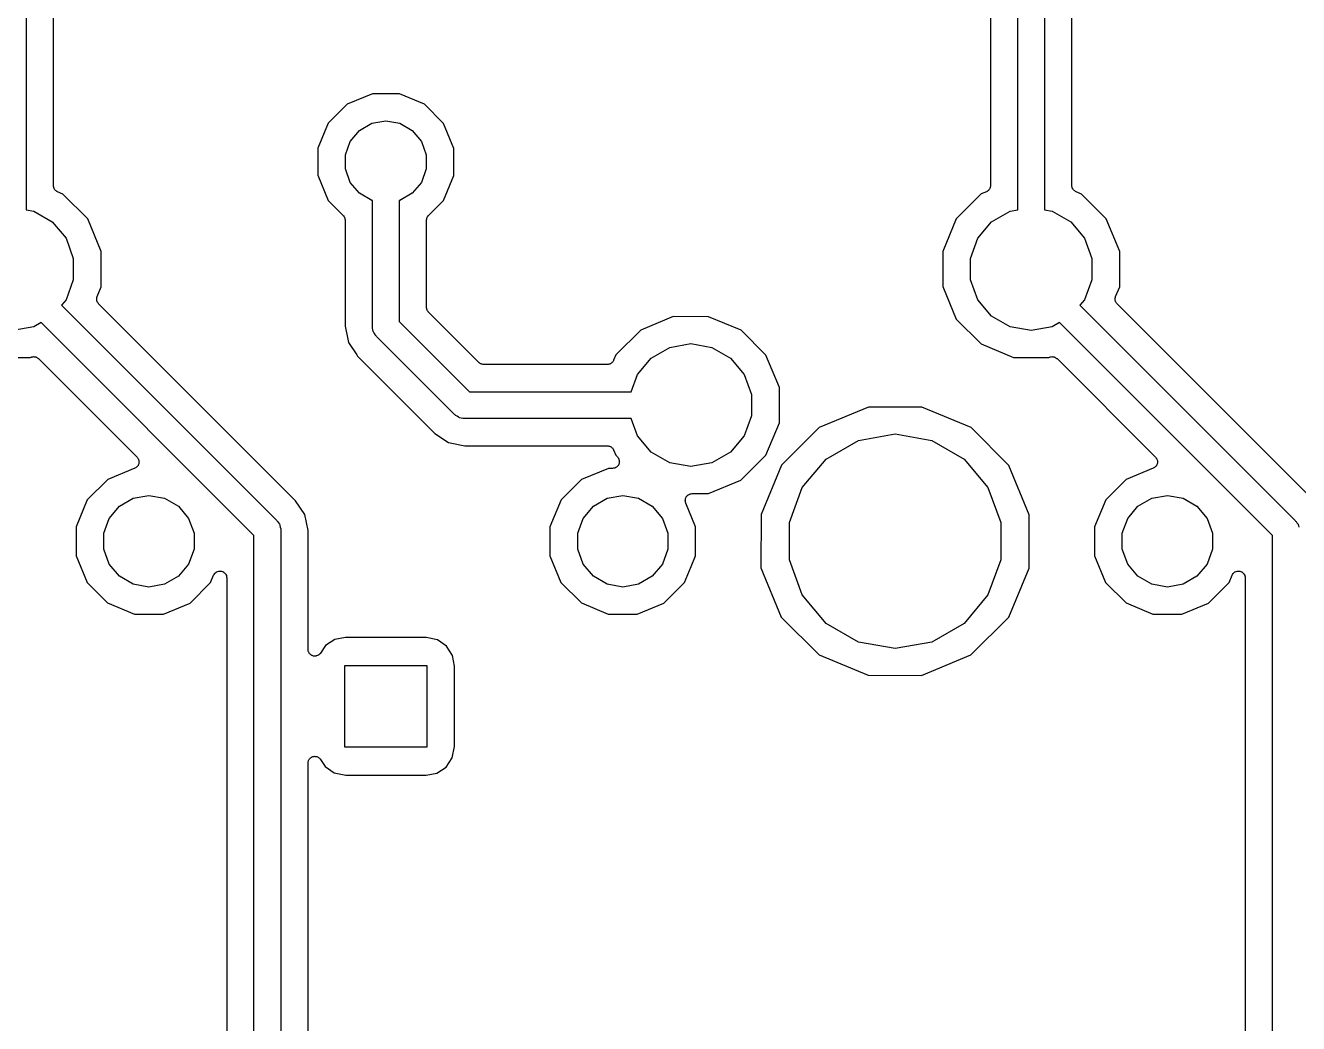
# Model space of a CAD drawing. Extents: x 30 to 169, y -146 to -30.
# Drawn here: x 90.28 to 114.03, y -88 to -69.38 of the extents above; entities that cross this region are included whole.
import ezdxf

# ---------------------------------------------------------------- set-up
doc = ezdxf.new("R2010")
doc.units = 0
doc.header["$MEASUREMENT"] = 0
doc.layers.add('BLACK', color=7, linetype='CONTINUOUS')

msp = doc.modelspace()

# ---------------------------------------------------------------- linework, layer by layer
at = {"layer": 'Black'}
for p, q in [((90.29, -62.04), (90.29, -72.8167)), ((90.798, -72.1967), (90.798, -62.0525)), ((108.79, -72.8167), (108.79, -62.1436)), ((109.29, -62.04), (109.29, -72.8167)), ((109.798, -70.0723), (109.798, -62.0525)), ((108.282, -66.3437), (108.282, -72.3619)), ((109.798, -72.1967), (109.798, -70.0723)), ((96.7485, -70.6498), (96.2815, -70.8427)), ((97.2537, -70.6502), (96.7485, -70.6498)), ((97.7203, -70.844), (97.2537, -70.6502)), ((96.2815, -70.8427), (95.924, -71.1997)), ((98.0773, -71.2015), (97.7203, -70.844)), ((95.924, -71.1997), (95.7302, -71.6663)), ((96.5083, -71.334), (96.7384, -71.2012)), ((96.7384, -71.2012), (97, -71.1551)), ((97, -71.1551), (97.2616, -71.2012)), ((97.2616, -71.2012), (97.4917, -71.334)), ((98.2702, -71.6685), (98.0773, -71.2015)), ((96.3376, -71.5375), (96.5083, -71.334)), ((97.4917, -71.334), (97.6624, -71.5375)), ((95.7302, -71.6663), (95.7298, -72.1715)), ((96.2467, -71.7872), (96.3376, -71.5375)), ((97.6624, -71.5375), (97.7533, -71.7872)), ((98.2698, -72.1737), (98.2702, -71.6685)), ((96.2467, -72.0528), (96.2467, -71.7872)), ((97.7533, -71.7872), (97.7533, -72.0528)), ((90.798, -72.3623), (90.798, -72.1967)), ((95.7298, -72.1715), (95.9227, -72.6385)), ((96.3376, -72.3025), (96.2467, -72.0528)), ((97.7533, -72.0528), (97.6624, -72.3025)), ((98.076, -72.6403), (98.2698, -72.1737)), ((109.798, -72.3623), (109.798, -72.1967)), ((90.7994, -72.3705), (90.798, -72.3623)), ((90.7991, -72.3788), (90.7994, -72.3705)), ((90.8032, -72.392), (90.7991, -72.3788)), ((90.8057, -72.4057), (90.8032, -72.392)), ((90.8098, -72.4129), (90.8057, -72.4057)), ((90.8123, -72.4208), (90.8098, -72.4129)), ((90.8208, -72.4319), (90.8123, -72.4208)), ((90.8277, -72.4439), (90.8208, -72.4319)), ((96.5083, -72.506), (96.3376, -72.3025)), ((97.6624, -72.3025), (97.4917, -72.506)), ((108.259, -72.4316), (108.252, -72.4435)), ((108.268, -72.4206), (108.259, -72.4316)), ((108.27, -72.4126), (108.268, -72.4206)), ((108.274, -72.4053), (108.27, -72.4126)), ((108.277, -72.3917), (108.274, -72.4053)), ((108.281, -72.3786), (108.277, -72.3917)), ((108.282, -72.3619), (108.281, -72.3702)), ((108.281, -72.3702), (108.281, -72.3786)), ((109.799, -72.3705), (109.798, -72.3623)), ((109.799, -72.3788), (109.799, -72.3705)), ((109.803, -72.392), (109.799, -72.3788)), ((109.806, -72.4057), (109.803, -72.392)), ((109.81, -72.4129), (109.806, -72.4057)), ((109.812, -72.4208), (109.81, -72.4129)), ((109.821, -72.4319), (109.812, -72.4208)), ((109.828, -72.4439), (109.821, -72.4319)), ((90.8341, -72.4493), (90.8277, -72.4439)), ((90.8391, -72.4559), (90.8341, -72.4493)), ((90.8508, -72.4633), (90.8391, -72.4559)), ((90.8615, -72.4723), (90.8508, -72.4633)), ((90.8693, -72.4751), (90.8615, -72.4723)), ((90.8763, -72.4796), (90.8693, -72.4751)), ((90.9764, -72.5212), (90.8763, -72.4796)), ((91.4405, -72.986), (90.9764, -72.5212)), ((95.9227, -72.6385), (96.2049, -72.9211)), ((96.7384, -72.6388), (96.5083, -72.506)), ((96.75, -72.6408), (96.7384, -72.6388)), ((96.75, -75), (96.75, -72.6408)), ((97.2616, -72.6388), (97.25, -72.6408)), ((97.25, -72.6408), (97.25, -74.8964)), ((97.4917, -72.506), (97.2616, -72.6388)), ((97.7953, -72.9206), (98.076, -72.6403)), ((108.106, -72.5195), (107.641, -72.9836)), ((108.203, -72.4793), (108.106, -72.5195)), ((108.211, -72.4747), (108.203, -72.4793)), ((108.218, -72.4719), (108.211, -72.4747)), ((108.229, -72.463), (108.218, -72.4719)), ((108.241, -72.4556), (108.229, -72.463)), ((108.246, -72.4489), (108.241, -72.4556)), ((108.252, -72.4435), (108.246, -72.4489)), ((109.834, -72.4493), (109.828, -72.4439)), ((109.839, -72.4559), (109.834, -72.4493)), ((109.851, -72.4633), (109.839, -72.4559)), ((109.861, -72.4723), (109.851, -72.4633)), ((109.869, -72.4751), (109.861, -72.4723)), ((109.876, -72.4796), (109.869, -72.4751)), ((109.976, -72.5212), (109.876, -72.4796)), ((110.44, -72.986), (109.976, -72.5212)), ((90.29, -72.8167), (90.4324, -72.8418)), ((90.4324, -72.8418), (90.7775, -73.0411)), ((108.302, -73.0411), (108.648, -72.8418)), ((108.648, -72.8418), (108.79, -72.8167)), ((109.29, -72.8167), (109.432, -72.8418)), ((109.432, -72.8418), (109.778, -73.0411)), ((90.7775, -73.0411), (91.0336, -73.3463)), ((91.6913, -73.593), (91.4405, -72.986)), ((96.2049, -72.9211), (96.2081, -72.9256)), ((96.2081, -72.9256), (96.2123, -72.9292)), ((96.2123, -72.9292), (96.2206, -72.9436)), ((96.2206, -72.9436), (96.2301, -72.9573)), ((96.2301, -72.9573), (96.2316, -72.9626)), ((96.2316, -72.9626), (96.2343, -72.9674)), ((96.2343, -72.9674), (96.2372, -72.9838)), ((96.2372, -72.9838), (96.2415, -72.9999)), ((96.2415, -72.9999), (96.241, -73.0054)), ((96.241, -73.0054), (96.242, -73.0108)), ((96.242, -73.0108), (96.242, -74.9875)), ((97.758, -73.0105), (97.759, -73.0049)), ((97.758, -74.6334), (97.758, -73.0105)), ((97.7585, -72.9993), (97.7628, -72.9833)), ((97.759, -73.0049), (97.7585, -72.9993)), ((97.7628, -72.9833), (97.7657, -72.967)), ((97.7657, -72.967), (97.7685, -72.9622)), ((97.7685, -72.9622), (97.7699, -72.9567)), ((97.7699, -72.9567), (97.7794, -72.9432)), ((97.7794, -72.9432), (97.7877, -72.9288)), ((97.7877, -72.9288), (97.792, -72.9252)), ((97.792, -72.9252), (97.7953, -72.9206)), ((107.641, -72.9836), (107.389, -73.5902)), ((108.046, -73.3463), (108.302, -73.0411)), ((109.778, -73.0411), (110.034, -73.3463)), ((110.691, -73.593), (110.44, -72.986)), ((91.0336, -73.3463), (91.1699, -73.7208)), ((107.91, -73.7208), (108.046, -73.3463)), ((110.034, -73.3463), (110.17, -73.7208)), ((91.6907, -74.2498), (91.6913, -73.593)), ((107.389, -73.5902), (107.389, -74.247)), ((110.691, -74.2498), (110.691, -73.593)), ((91.1699, -73.7208), (91.1699, -74.1192)), ((107.91, -74.1192), (107.91, -73.7208)), ((110.17, -73.7208), (110.17, -74.1192)), ((91.1699, -74.1192), (91.0336, -74.4937)), ((91.6151, -74.4321), (91.6907, -74.2498)), ((107.389, -74.247), (107.64, -74.854)), ((108.046, -74.4937), (107.91, -74.1192)), ((110.17, -74.1192), (110.034, -74.4937)), ((110.615, -74.4321), (110.691, -74.2498)), ((91.0336, -74.4937), (90.9486, -74.595)), ((91.6055, -74.4751), (91.6085, -74.4616)), ((91.6066, -74.4835), (91.6055, -74.4751)), ((91.6058, -74.4918), (91.6066, -74.4835)), ((91.6094, -74.5052), (91.6058, -74.4918)), ((91.6085, -74.4616), (91.6097, -74.4479)), ((91.6112, -74.5188), (91.6094, -74.5052)), ((91.6097, -74.4479), (91.6132, -74.4403)), ((91.6151, -74.5263), (91.6112, -74.5188)), ((91.6132, -74.4403), (91.6151, -74.4321)), ((91.6172, -74.5344), (91.6151, -74.5263)), ((91.6252, -74.5457), (91.6172, -74.5344)), ((91.6315, -74.558), (91.6252, -74.5457)), ((91.6377, -74.5637), (91.6315, -74.558)), ((91.6425, -74.5706), (91.6377, -74.5637)), ((95.3171, -78.2452), (91.6425, -74.5706)), ((108.302, -74.7989), (108.046, -74.4937)), ((110.034, -74.4937), (109.949, -74.595)), ((110.605, -74.4751), (110.608, -74.4616)), ((110.607, -74.4835), (110.605, -74.4751)), ((110.606, -74.4918), (110.607, -74.4835)), ((110.609, -74.5052), (110.606, -74.4918)), ((110.608, -74.4616), (110.61, -74.4479)), ((110.611, -74.5188), (110.609, -74.5052)), ((110.61, -74.4479), (110.613, -74.4403)), ((110.615, -74.5263), (110.611, -74.5188)), ((110.613, -74.4403), (110.615, -74.4321)), ((110.617, -74.5344), (110.615, -74.5263)), ((110.625, -74.5457), (110.617, -74.5344)), ((110.632, -74.558), (110.625, -74.5457)), ((110.638, -74.5637), (110.632, -74.558)), ((110.643, -74.5706), (110.638, -74.5637)), ((114.317, -78.2452), (110.643, -74.5706)), ((90.9486, -74.595), (94.9668, -78.6132)), ((97.759, -74.6389), (97.758, -74.6334)), ((97.7585, -74.6445), (97.759, -74.6389)), ((97.7628, -74.6605), (97.7585, -74.6445)), ((97.7657, -74.6769), (97.7628, -74.6605)), ((97.7685, -74.6817), (97.7657, -74.6769)), ((97.7699, -74.6871), (97.7685, -74.6817)), ((97.7794, -74.7007), (97.7699, -74.6871)), ((97.7877, -74.7151), (97.7794, -74.7007)), ((97.792, -74.7186), (97.7877, -74.7151)), ((97.7952, -74.7232), (97.792, -74.7186)), ((98.7368, -75.6648), (97.7952, -74.7232)), ((102.363, -74.8087), (101.756, -75.0595)), ((103.02, -74.8093), (102.363, -74.8087)), ((103.626, -75.0612), (103.02, -74.8093)), ((108.648, -74.9982), (108.302, -74.7989)), ((109.949, -74.595), (113.967, -78.6132)), ((90.4324, -74.9982), (90.04, -75.0674)), ((90.5669, -74.9205), (90.4324, -74.9982)), ((94.54, -78.8936), (90.5669, -74.9205)), ((96.242, -74.9875), (96.2904, -75.231)), ((96.7519, -75.0108), (96.75, -75)), ((96.751, -75.0218), (96.7519, -75.0108)), ((96.7594, -75.0533), (96.751, -75.0218)), ((97.25, -74.8964), (98.5636, -76.21)), ((107.64, -74.854), (108.104, -75.3188)), ((109.04, -75.0674), (108.648, -74.9982)), ((109.432, -74.9982), (109.04, -75.0674)), ((109.567, -74.9205), (109.432, -74.9982)), ((113.54, -78.8936), (109.567, -74.9205)), ((96.2904, -75.231), (96.302, -75.2891)), ((96.7651, -75.0855), (96.7594, -75.0533)), ((96.7706, -75.095), (96.7651, -75.0855)), ((96.7734, -75.1057), (96.7706, -75.095)), ((96.7922, -75.1324), (96.7734, -75.1057)), ((96.8085, -75.1607), (96.7922, -75.1324)), ((96.8169, -75.1678), (96.8085, -75.1607)), ((96.8232, -75.1768), (96.8169, -75.1678)), ((98.2832, -76.6368), (96.8232, -75.1768)), ((101.756, -75.0595), (101.291, -75.5236)), ((104.09, -75.526), (103.626, -75.0612)), ((96.302, -75.2891), (96.4587, -75.5237)), ((96.4587, -75.5237), (96.4729, -75.5448)), ((101.291, -75.5236), (101.25, -75.6237)), ((101.952, -75.5811), (102.298, -75.3818)), ((102.298, -75.3818), (102.69, -75.3126)), ((102.69, -75.3126), (103.082, -75.3818)), ((103.082, -75.3818), (103.428, -75.5811)), ((108.104, -75.3188), (108.71, -75.5707)), ((89.7102, -75.5707), (90.367, -75.5713)), ((90.367, -75.5713), (90.3823, -75.565)), ((90.3823, -75.565), (90.3904, -75.5632)), ((90.3904, -75.5632), (90.3979, -75.5597)), ((90.3979, -75.5597), (90.4117, -75.5585)), ((90.4117, -75.5585), (90.4253, -75.5555)), ((90.4253, -75.5555), (90.4336, -75.5565)), ((90.4336, -75.5565), (90.4418, -75.5558)), ((90.4418, -75.5558), (90.4553, -75.5594)), ((90.4553, -75.5594), (90.4691, -75.5613)), ((90.4691, -75.5613), (90.4764, -75.5651)), ((90.4764, -75.5651), (90.4844, -75.5672)), ((90.4844, -75.5672), (90.4958, -75.5752)), ((90.4958, -75.5752), (90.5082, -75.5817)), ((90.5082, -75.5817), (90.5138, -75.5878)), ((90.5138, -75.5878), (90.5206, -75.5925)), ((90.5206, -75.5925), (92.3589, -77.4309)), ((96.4729, -75.5448), (97.9152, -76.9871)), ((98.7414, -75.668), (98.7368, -75.6648)), ((98.7449, -75.6723), (98.7414, -75.668)), ((98.7593, -75.6806), (98.7449, -75.6723)), ((98.7729, -75.6901), (98.7593, -75.6806)), ((98.7783, -75.6915), (98.7729, -75.6901)), ((98.7831, -75.6943), (98.7783, -75.6915)), ((98.7995, -75.6972), (98.7831, -75.6943)), ((98.8155, -75.7015), (98.7995, -75.6972)), ((98.8211, -75.701), (98.8155, -75.7015)), ((98.8266, -75.702), (98.8211, -75.701)), ((101.132, -75.702), (98.8266, -75.702)), ((101.14, -75.7006), (101.132, -75.702)), ((101.149, -75.7009), (101.14, -75.7006)), ((101.162, -75.6968), (101.149, -75.7009)), ((101.176, -75.6943), (101.162, -75.6968)), ((101.183, -75.6902), (101.176, -75.6943)), ((101.191, -75.6877), (101.183, -75.6902)), ((101.202, -75.6792), (101.191, -75.6877)), ((101.214, -75.6723), (101.202, -75.6792)), ((101.219, -75.6659), (101.214, -75.6723)), ((101.226, -75.6609), (101.219, -75.6659)), ((101.233, -75.6492), (101.226, -75.6609)), ((101.242, -75.6385), (101.233, -75.6492)), ((101.245, -75.6307), (101.242, -75.6385)), ((101.25, -75.6237), (101.245, -75.6307)), ((101.696, -75.8863), (101.952, -75.5811)), ((103.428, -75.5811), (103.684, -75.8863)), ((104.341, -76.133), (104.09, -75.526)), ((108.71, -75.5707), (109.367, -75.5713)), ((109.367, -75.5713), (109.382, -75.565)), ((109.382, -75.565), (109.39, -75.5632)), ((109.39, -75.5632), (109.398, -75.5597)), ((109.398, -75.5597), (109.412, -75.5585)), ((109.412, -75.5585), (109.425, -75.5555)), ((109.425, -75.5555), (109.434, -75.5565)), ((109.434, -75.5565), (109.442, -75.5558)), ((109.442, -75.5558), (109.455, -75.5594)), ((109.455, -75.5594), (109.469, -75.5613)), ((109.469, -75.5613), (109.476, -75.5651)), ((109.476, -75.5651), (109.484, -75.5672)), ((109.484, -75.5672), (109.496, -75.5752)), ((109.496, -75.5752), (109.508, -75.5817)), ((109.508, -75.5817), (109.514, -75.5878)), ((109.514, -75.5878), (109.521, -75.5925)), ((109.521, -75.5925), (111.359, -77.4309)), ((101.579, -76.21), (101.696, -75.8863)), ((103.684, -75.8863), (103.82, -76.2608)), ((98.5636, -76.21), (101.579, -76.21)), ((104.341, -76.7898), (104.341, -76.133)), ((103.82, -76.2608), (103.82, -76.6592)), ((98.2922, -76.6431), (98.2832, -76.6368)), ((98.2993, -76.6515), (98.2922, -76.6431)), ((98.3276, -76.6678), (98.2993, -76.6515)), ((98.3543, -76.6866), (98.3276, -76.6678)), ((98.365, -76.6894), (98.3543, -76.6866)), ((98.3745, -76.6949), (98.365, -76.6894)), ((98.4067, -76.7006), (98.3745, -76.6949)), ((98.4382, -76.709), (98.4067, -76.7006)), ((98.4492, -76.7081), (98.4382, -76.709)), ((98.46, -76.71), (98.4492, -76.7081)), ((101.579, -76.71), (98.46, -76.71)), ((101.696, -77.0337), (101.579, -76.71)), ((103.82, -76.6592), (103.684, -77.0337)), ((106.005, -76.4977), (105.085, -76.8778)), ((107, -76.4985), (106.005, -76.4977)), ((107.919, -76.8802), (107, -76.4985)), ((104.089, -77.3964), (104.341, -76.7898)), ((105.085, -76.8778), (104.38, -77.5809)), ((108.622, -77.5846), (107.919, -76.8802)), ((97.9152, -76.9871), (98.1709, -77.158)), ((98.1709, -77.158), (98.2023, -77.1642)), ((98.2023, -77.1642), (98.2023, -77.1642)), ((98.2023, -77.1642), (98.4725, -77.218)), ((101.952, -77.3389), (101.696, -77.0337)), ((103.684, -77.0337), (103.428, -77.3389)), ((105.213, -77.4667), (105.815, -77.1192)), ((105.815, -77.1192), (106.5, -76.9985)), ((106.5, -76.9985), (107.185, -77.1192)), ((107.185, -77.1192), (107.787, -77.4667)), ((98.4725, -77.218), (101.132, -77.218)), ((101.132, -77.218), (101.14, -77.2195)), ((101.14, -77.2195), (101.149, -77.2191)), ((101.149, -77.2191), (101.162, -77.2233)), ((101.162, -77.2233), (101.175, -77.2257)), ((101.175, -77.2257), (101.183, -77.2299)), ((101.183, -77.2299), (101.191, -77.2324)), ((101.191, -77.2324), (101.202, -77.2408)), ((101.202, -77.2408), (101.214, -77.2477)), ((101.214, -77.2477), (101.219, -77.2542)), ((101.219, -77.2542), (101.226, -77.2593)), ((101.226, -77.2593), (101.233, -77.2709)), ((101.233, -77.2709), (101.242, -77.2815)), ((101.242, -77.2815), (101.245, -77.2894)), ((101.245, -77.2894), (101.249, -77.2965)), ((101.249, -77.2965), (101.29, -77.394)), ((101.29, -77.394), (101.32, -77.4242)), ((101.32, -77.4242), (101.329, -77.4378)), ((102.298, -77.5382), (101.952, -77.3389)), ((103.428, -77.3389), (103.082, -77.5382)), ((103.624, -77.8605), (104.089, -77.3964)), ((92.3176, -77.6381), (91.8113, -77.8473)), ((92.3294, -77.6306), (92.3176, -77.6381)), ((92.342, -77.6247), (92.3294, -77.6306)), ((92.3478, -77.6189), (92.342, -77.6247)), ((92.3548, -77.6144), (92.3478, -77.6189)), ((92.3633, -77.6034), (92.3548, -77.6144)), ((92.3589, -77.4309), (92.3669, -77.4423)), ((92.3732, -77.5935), (92.3633, -77.6034)), ((92.3669, -77.4423), (92.3763, -77.4526)), ((92.3767, -77.586), (92.3732, -77.5935)), ((92.3763, -77.4526), (92.3795, -77.4602)), ((92.3817, -77.5794), (92.3767, -77.586)), ((92.3795, -77.4602), (92.3842, -77.467)), ((92.3859, -77.5662), (92.3817, -77.5794)), ((92.3842, -77.467), (92.3878, -77.4805)), ((92.3918, -77.5536), (92.3859, -77.5662)), ((92.3878, -77.4805), (92.3931, -77.4933)), ((92.3925, -77.5453), (92.3918, -77.5536)), ((92.395, -77.5374), (92.3925, -77.5453)), ((92.3931, -77.4933), (92.3935, -77.5016)), ((92.3935, -77.5016), (92.3956, -77.5096)), ((92.3956, -77.5096), (92.3944, -77.5235)), ((92.3944, -77.5235), (92.395, -77.5374)), ((101.151, -77.6409), (100.651, -77.8473)), ((101.23, -77.6409), (101.151, -77.6409)), ((101.246, -77.6381), (101.23, -77.6409)), ((101.263, -77.6366), (101.246, -77.6381)), ((101.268, -77.6343), (101.263, -77.6366)), ((101.273, -77.6333), (101.268, -77.6343)), ((101.288, -77.625), (101.273, -77.6333)), ((101.303, -77.618), (101.288, -77.625)), ((101.307, -77.6141), (101.303, -77.618)), ((101.311, -77.6113), (101.307, -77.6141)), ((101.322, -77.5986), (101.311, -77.6113)), ((101.334, -77.5869), (101.322, -77.5986)), ((101.329, -77.4378), (101.34, -77.4505)), ((101.336, -77.5818), (101.334, -77.5869)), ((101.34, -77.5775), (101.336, -77.5818)), ((101.34, -77.4505), (101.342, -77.4558)), ((101.345, -77.5619), (101.34, -77.5775)), ((101.342, -77.4558), (101.345, -77.4604)), ((101.345, -77.4604), (101.349, -77.4764)), ((101.352, -77.5469), (101.345, -77.5619)), ((101.349, -77.4764), (101.355, -77.492)), ((101.353, -77.5413), (101.352, -77.5469)), ((101.355, -77.5361), (101.353, -77.5413)), ((101.355, -77.492), (101.355, -77.4976)), ((101.355, -77.4976), (101.356, -77.503)), ((101.356, -77.503), (101.355, -77.5195)), ((101.355, -77.5195), (101.355, -77.5361)), ((102.69, -77.6074), (102.298, -77.5382)), ((103.082, -77.5382), (102.69, -77.6074)), ((104.38, -77.5809), (103.999, -78.5002)), ((104.767, -77.9992), (105.213, -77.4667)), ((107.787, -77.4667), (108.233, -77.9992)), ((109.002, -78.5045), (108.622, -77.5846)), ((111.318, -77.6381), (110.811, -77.8473)), ((111.329, -77.6306), (111.318, -77.6381)), ((111.342, -77.6247), (111.329, -77.6306)), ((111.348, -77.6189), (111.342, -77.6247)), ((111.355, -77.6144), (111.348, -77.6189)), ((111.363, -77.6034), (111.355, -77.6144)), ((111.359, -77.4309), (111.367, -77.4423)), ((111.373, -77.5935), (111.363, -77.6034)), ((111.367, -77.4423), (111.376, -77.4526)), ((111.377, -77.586), (111.373, -77.5935)), ((111.376, -77.4526), (111.379, -77.4602)), ((111.382, -77.5794), (111.377, -77.586)), ((111.379, -77.4602), (111.384, -77.467)), ((111.386, -77.5662), (111.382, -77.5794)), ((111.384, -77.467), (111.388, -77.4805)), ((111.392, -77.5536), (111.386, -77.5662)), ((111.388, -77.4805), (111.393, -77.4933)), ((111.393, -77.5453), (111.392, -77.5536)), ((111.393, -77.4933), (111.393, -77.5016)), ((111.393, -77.5016), (111.396, -77.5096)), ((111.395, -77.5374), (111.393, -77.5453)), ((111.396, -77.5096), (111.394, -77.5235)), ((111.394, -77.5235), (111.395, -77.5374)), ((91.8113, -77.8473), (91.4287, -78.2292)), ((100.651, -77.8473), (100.269, -78.2292)), ((103.017, -78.1113), (103.624, -77.8605)), ((110.811, -77.8473), (110.429, -78.2292)), ((102.631, -78.1407), (102.639, -78.1365)), ((102.639, -78.1365), (102.645, -78.1308)), ((102.645, -78.1308), (102.658, -78.1256)), ((102.658, -78.1256), (102.67, -78.1186)), ((102.67, -78.1186), (102.678, -78.1172)), ((102.678, -78.1172), (102.686, -78.114)), ((102.686, -78.114), (102.699, -78.1134)), ((102.699, -78.1134), (102.713, -78.111)), ((102.713, -78.111), (103.017, -78.1113)), ((104.529, -78.6524), (104.767, -77.9992)), ((108.233, -77.9992), (108.471, -78.6524)), ((91.4287, -78.2292), (91.2213, -78.7285)), ((91.8403, -78.5729), (92.031, -78.3457)), ((92.031, -78.3457), (92.2879, -78.1974)), ((92.2879, -78.1974), (92.58, -78.1458)), ((92.58, -78.1458), (92.8721, -78.1974)), ((92.8721, -78.1974), (93.129, -78.3457)), ((93.129, -78.3457), (93.3197, -78.5729)), ((95.488, -78.5009), (95.3171, -78.2452)), ((100.269, -78.2292), (100.061, -78.7285)), ((100.68, -78.5729), (100.871, -78.3457)), ((100.871, -78.3457), (101.128, -78.1974)), ((101.128, -78.1974), (101.42, -78.1458)), ((101.42, -78.1458), (101.712, -78.1974)), ((101.712, -78.1974), (101.969, -78.3457)), ((101.969, -78.3457), (102.16, -78.5729)), ((102.586, -78.2434), (102.588, -78.2297)), ((102.588, -78.2516), (102.586, -78.2434)), ((102.588, -78.2159), (102.591, -78.208)), ((102.588, -78.2297), (102.588, -78.2159)), ((102.588, -78.26), (102.588, -78.2516)), ((102.593, -78.273), (102.588, -78.26)), ((102.591, -78.208), (102.592, -78.1997)), ((102.592, -78.1997), (102.598, -78.1874)), ((102.596, -78.2865), (102.593, -78.273)), ((102.779, -78.7309), (102.596, -78.2865)), ((102.598, -78.1874), (102.603, -78.1744)), ((102.603, -78.1744), (102.608, -78.168)), ((102.608, -78.168), (102.612, -78.1606)), ((102.612, -78.1606), (102.622, -78.1513)), ((102.622, -78.1513), (102.631, -78.1407)), ((110.429, -78.2292), (110.221, -78.7285)), ((110.84, -78.5729), (111.031, -78.3457)), ((111.031, -78.3457), (111.288, -78.1974)), ((111.288, -78.1974), (111.58, -78.1458)), ((111.58, -78.1458), (111.872, -78.1974)), ((111.872, -78.1974), (112.129, -78.3457)), ((112.129, -78.3457), (112.32, -78.5729)), ((91.7388, -78.8517), (91.8403, -78.5729)), ((93.3197, -78.5729), (93.4212, -78.8517)), ((95.548, -78.8025), (95.488, -78.5009)), ((100.579, -78.8517), (100.68, -78.5729)), ((102.16, -78.5729), (102.261, -78.8517)), ((103.999, -78.5002), (103.998, -79.4955)), ((109.001, -79.4998), (109.002, -78.5045)), ((110.739, -78.8517), (110.84, -78.5729)), ((112.32, -78.5729), (112.421, -78.8517)), ((91.2213, -78.7285), (91.2209, -79.2691)), ((94.9668, -78.6132), (94.9731, -78.6222)), ((94.9731, -78.6222), (94.9815, -78.6293)), ((94.9815, -78.6293), (94.9978, -78.6576)), ((94.9978, -78.6576), (95.0166, -78.6843)), ((95.0166, -78.6843), (95.0194, -78.695)), ((95.0194, -78.695), (95.0249, -78.7045)), ((95.0249, -78.7045), (95.0306, -78.7367)), ((95.0306, -78.7367), (95.039, -78.7682)), ((95.039, -78.7682), (95.0381, -78.7792)), ((95.0381, -78.7792), (95.04, -78.79)), ((95.04, -78.79), (95.04, -91.8167)), ((95.548, -81.0172), (95.548, -78.8025)), ((100.061, -78.7285), (100.061, -79.2691)), ((102.779, -79.2715), (102.779, -78.7309)), ((104.529, -79.3476), (104.529, -78.6524)), ((108.471, -78.6524), (108.471, -79.3476)), ((110.221, -78.7285), (110.221, -79.2691)), ((113.967, -78.6132), (113.973, -78.6222)), ((113.973, -78.6222), (113.982, -78.6293)), ((113.982, -78.6293), (113.998, -78.6576)), ((113.998, -78.6576), (114.017, -78.6843)), ((114.017, -78.6843), (114.019, -78.695)), ((114.019, -78.695), (114.025, -78.7045)), ((114.025, -78.7045), (114.031, -78.7367)), ((91.7388, -79.1483), (91.7388, -78.8517)), ((93.4212, -78.8517), (93.4212, -79.1483)), ((94.54, -91.8167), (94.54, -78.8936)), ((100.579, -79.1483), (100.579, -78.8517)), ((102.261, -78.8517), (102.261, -79.1483)), ((110.739, -79.1483), (110.739, -78.8517)), ((112.421, -78.8517), (112.421, -79.1483)), ((113.54, -91.8167), (113.54, -78.8936)), ((91.2209, -79.2691), (91.4273, -79.7687)), ((91.8403, -79.4271), (91.7388, -79.1483)), ((93.4212, -79.1483), (93.3197, -79.4271)), ((100.061, -79.2691), (100.267, -79.7687)), ((100.68, -79.4271), (100.579, -79.1483)), ((102.261, -79.1483), (102.16, -79.4271)), ((102.695, -79.4719), (102.779, -79.2715)), ((110.221, -79.2691), (110.427, -79.7687)), ((110.84, -79.4271), (110.739, -79.1483)), ((112.421, -79.1483), (112.32, -79.4271)), ((92.031, -79.6543), (91.8403, -79.4271)), ((93.3197, -79.4271), (93.129, -79.6543)), ((93.8648, -79.5652), (93.8829, -79.5587)), ((93.8829, -79.5587), (93.8858, -79.5587)), ((93.8858, -79.5587), (93.8885, -79.5578)), ((93.8885, -79.5578), (93.9078, -79.5587)), ((93.9078, -79.5587), (93.9271, -79.5587)), ((93.9271, -79.5587), (93.9297, -79.5596)), ((93.9297, -79.5596), (93.9326, -79.5598)), ((93.9326, -79.5598), (93.9504, -79.5672)), ((100.871, -79.6543), (100.68, -79.4271)), ((102.16, -79.4271), (101.969, -79.6543)), ((102.571, -79.7708), (102.695, -79.4719)), ((103.998, -79.4955), (104.378, -80.4154)), ((104.767, -80.0008), (104.529, -79.3476)), ((108.471, -79.3476), (108.233, -80.0008)), ((108.62, -80.4191), (109.001, -79.4998)), ((111.031, -79.6543), (110.84, -79.4271)), ((112.32, -79.4271), (112.129, -79.6543)), ((112.865, -79.5652), (112.883, -79.5587)), ((112.883, -79.5587), (112.886, -79.5587)), ((112.886, -79.5587), (112.889, -79.5578)), ((112.889, -79.5578), (112.908, -79.5587)), ((112.908, -79.5587), (112.927, -79.5587)), ((112.927, -79.5587), (112.93, -79.5596)), ((112.93, -79.5596), (112.933, -79.5598)), ((112.933, -79.5598), (112.95, -79.5672)), ((91.4273, -79.7687), (91.8092, -80.1513)), ((92.2879, -79.8026), (92.031, -79.6543)), ((93.129, -79.6543), (92.8721, -79.8026)), ((93.3487, -80.1527), (93.7313, -79.7708)), ((93.7313, -79.7708), (93.7877, -79.635)), ((93.7877, -79.635), (93.7981, -79.6188)), ((93.7981, -79.6188), (93.8077, -79.6021)), ((93.8077, -79.6021), (93.8099, -79.6003)), ((93.8099, -79.6003), (93.8114, -79.5978)), ((93.8114, -79.5978), (93.8267, -79.5861)), ((93.8267, -79.5861), (93.8415, -79.5737)), ((93.8415, -79.5737), (93.8442, -79.5728)), ((93.8442, -79.5728), (93.8465, -79.571)), ((93.8465, -79.571), (93.8648, -79.5652)), ((93.9504, -79.5672), (93.9685, -79.5737)), ((93.9685, -79.5737), (93.9707, -79.5756)), ((93.9707, -79.5756), (93.9733, -79.5767)), ((93.9733, -79.5767), (93.9875, -79.5897)), ((93.9875, -79.5897), (94.0023, -79.6021)), ((94.0023, -79.6021), (94.0037, -79.6046)), ((94.0037, -79.6046), (94.0058, -79.6065)), ((94.0058, -79.6065), (94.0147, -79.6236)), ((94.0147, -79.6236), (94.0243, -79.6403)), ((94.0243, -79.6403), (94.0248, -79.6431)), ((94.0248, -79.6431), (94.0262, -79.6456)), ((94.0262, -79.6456), (94.0287, -79.6648)), ((94.0287, -79.6648), (94.032, -79.6837)), ((94.032, -79.6837), (94.032, -91.3619)), ((100.267, -79.7687), (100.649, -80.1513)), ((101.128, -79.8026), (100.871, -79.6543)), ((101.969, -79.6543), (101.712, -79.8026)), ((102.189, -80.1527), (102.571, -79.7708)), ((110.427, -79.7687), (110.809, -80.1513)), ((111.288, -79.8026), (111.031, -79.6543)), ((112.129, -79.6543), (111.872, -79.8026)), ((112.349, -80.1527), (112.731, -79.7708)), ((112.731, -79.7708), (112.788, -79.635)), ((112.788, -79.635), (112.798, -79.6188)), ((112.798, -79.6188), (112.808, -79.6021)), ((112.808, -79.6021), (112.81, -79.6003)), ((112.81, -79.6003), (112.811, -79.5978)), ((112.811, -79.5978), (112.827, -79.5861)), ((112.827, -79.5861), (112.841, -79.5737)), ((112.841, -79.5737), (112.844, -79.5728)), ((112.844, -79.5728), (112.846, -79.571)), ((112.846, -79.571), (112.865, -79.5652)), ((112.95, -79.5672), (112.968, -79.5737)), ((112.968, -79.5737), (112.971, -79.5756)), ((112.971, -79.5756), (112.973, -79.5767)), ((112.973, -79.5767), (112.988, -79.5897)), ((112.988, -79.5897), (113.002, -79.6021)), ((113.002, -79.6021), (113.004, -79.6046)), ((113.004, -79.6046), (113.006, -79.6065)), ((113.006, -79.6065), (113.015, -79.6236)), ((113.015, -79.6236), (113.024, -79.6403)), ((113.024, -79.6403), (113.025, -79.6431)), ((113.025, -79.6431), (113.026, -79.6456)), ((113.026, -79.6456), (113.029, -79.6648)), ((113.029, -79.6648), (113.032, -79.6837)), ((113.032, -79.6837), (113.032, -91.3619)), ((92.58, -79.8541), (92.2879, -79.8026)), ((92.8721, -79.8026), (92.58, -79.8541)), ((101.42, -79.8541), (101.128, -79.8026)), ((101.712, -79.8026), (101.42, -79.8541)), ((105.213, -80.5332), (104.767, -80.0008)), ((108.233, -80.0008), (107.787, -80.5332)), ((111.58, -79.8541), (111.288, -79.8026)), ((111.872, -79.8026), (111.58, -79.8541)), ((91.8092, -80.1513), (92.3085, -80.3587)), ((92.8491, -80.3591), (93.3487, -80.1527)), ((100.649, -80.1513), (101.149, -80.3587)), ((101.689, -80.3591), (102.189, -80.1527)), ((110.809, -80.1513), (111.309, -80.3587)), ((111.849, -80.3591), (112.349, -80.1527)), ((92.3085, -80.3587), (92.8491, -80.3591)), ((101.149, -80.3587), (101.689, -80.3591)), ((104.378, -80.4154), (105.081, -81.1198)), ((107.915, -81.1222), (108.62, -80.4191)), ((111.309, -80.3587), (111.849, -80.3591)), ((105.815, -80.8808), (105.213, -80.5332)), ((107.787, -80.5332), (107.185, -80.8808)), ((95.8769, -80.9468), (95.7799, -81.0888)), ((96.0505, -80.8351), (95.8769, -80.9468)), ((96.2498, -80.7976), (96.0505, -80.8351)), ((97.7493, -80.7976), (96.2498, -80.7976)), ((97.9635, -80.8409), (97.7493, -80.7976)), ((98.1332, -80.9569), (97.9635, -80.8409)), ((98.2449, -81.1305), (98.1332, -80.9569)), ((106.5, -81.0015), (105.815, -80.8808)), ((107.185, -80.8808), (106.5, -81.0015)), ((95.5491, -81.0234), (95.548, -81.0172)), ((95.5486, -81.0297), (95.5491, -81.0234)), ((95.5529, -81.045), (95.5486, -81.0297)), ((95.5557, -81.0606), (95.5529, -81.045)), ((95.5588, -81.0661), (95.5557, -81.0606)), ((95.5605, -81.0722), (95.5588, -81.0661)), ((95.5698, -81.0851), (95.5605, -81.0722)), ((95.5777, -81.0988), (95.5698, -81.0851)), ((95.5825, -81.1029), (95.5777, -81.0988)), ((95.5862, -81.108), (95.5825, -81.1029)), ((95.5993, -81.117), (95.5862, -81.108)), ((95.6115, -81.1272), (95.5993, -81.117)), ((95.6174, -81.1293), (95.6115, -81.1272)), ((95.6226, -81.1329), (95.6174, -81.1293)), ((95.638, -81.1368), (95.6226, -81.1329)), ((95.6529, -81.1423), (95.638, -81.1368)), ((95.6593, -81.1423), (95.6529, -81.1423)), ((95.6654, -81.1438), (95.6593, -81.1423)), ((95.6812, -81.1423), (95.6654, -81.1438)), ((95.6971, -81.1423), (95.6812, -81.1423)), ((95.703, -81.1401), (95.6971, -81.1423)), ((95.7093, -81.1395), (95.703, -81.1401)), ((95.7236, -81.1326), (95.7093, -81.1395)), ((95.7385, -81.1272), (95.7236, -81.1326)), ((95.7433, -81.1231), (95.7385, -81.1272)), ((95.749, -81.1204), (95.7433, -81.1231)), ((95.7601, -81.109), (95.749, -81.1204)), ((95.7723, -81.0988), (95.7601, -81.109)), ((95.7754, -81.0933), (95.7723, -81.0988)), ((95.7799, -81.0888), (95.7754, -81.0933)), ((98.2824, -81.3298), (98.2449, -81.1305)), ((105.081, -81.1198), (106, -81.5015)), ((106.995, -81.5023), (107.915, -81.1222)), ((96.238, -82.842), (96.238, -81.318)), ((96.238, -81.318), (97.762, -81.318)), ((97.762, -81.318), (97.762, -82.842)), ((98.2824, -82.8293), (98.2824, -81.3298)), ((106, -81.5015), (106.995, -81.5023)), ((97.762, -82.842), (96.238, -82.842)), ((98.2391, -83.0435), (98.2824, -82.8293)), ((95.549, -83.1237), (95.5532, -83.1102)), ((95.5494, -83.1318), (95.549, -83.1237)), ((95.5532, -83.1102), (95.5557, -83.0963)), ((95.5557, -83.0963), (95.5597, -83.0893)), ((95.5597, -83.0893), (95.5621, -83.0816)), ((95.5621, -83.0816), (95.5706, -83.0703)), ((95.5706, -83.0703), (95.5777, -83.0581)), ((95.5777, -83.0581), (95.5839, -83.0529)), ((95.5839, -83.0529), (95.5888, -83.0465)), ((95.5888, -83.0465), (95.6007, -83.0388)), ((95.6007, -83.0388), (95.6115, -83.0297)), ((95.6115, -83.0297), (95.6191, -83.027)), ((95.6191, -83.027), (95.6259, -83.0226)), ((95.6259, -83.0226), (95.6397, -83.0195)), ((95.6397, -83.0195), (95.6529, -83.0147)), ((95.6529, -83.0147), (95.661, -83.0147)), ((95.661, -83.0147), (95.6689, -83.0129)), ((95.6689, -83.0129), (95.6829, -83.0147)), ((95.6829, -83.0147), (95.6971, -83.0147)), ((95.6971, -83.0147), (95.7046, -83.0174)), ((95.7046, -83.0174), (95.7126, -83.0184)), ((95.7126, -83.0184), (95.7252, -83.0249)), ((95.7252, -83.0249), (95.7385, -83.0297)), ((95.7385, -83.0297), (95.7447, -83.0349)), ((95.7447, -83.0349), (95.7519, -83.0386)), ((95.7519, -83.0386), (95.7615, -83.049)), ((95.7615, -83.049), (95.7723, -83.0581)), ((95.7723, -83.0581), (95.7763, -83.0651)), ((95.7763, -83.0651), (95.7818, -83.071)), ((95.7818, -83.071), (95.8668, -83.2031)), ((98.1231, -83.2132), (98.2391, -83.0435)), ((95.548, -83.1397), (95.5494, -83.1318)), ((95.548, -91.3623), (95.548, -83.1397)), ((95.8668, -83.2031), (96.0365, -83.3191)), ((96.0365, -83.3191), (96.2507, -83.3624)), ((96.2507, -83.3624), (97.7502, -83.3624)), ((97.7502, -83.3624), (97.9495, -83.3249)), ((97.9495, -83.3249), (98.1231, -83.2132))]:
    msp.add_line(p, q, dxfattribs=at)

doc.saveas('drawing.dxf')
